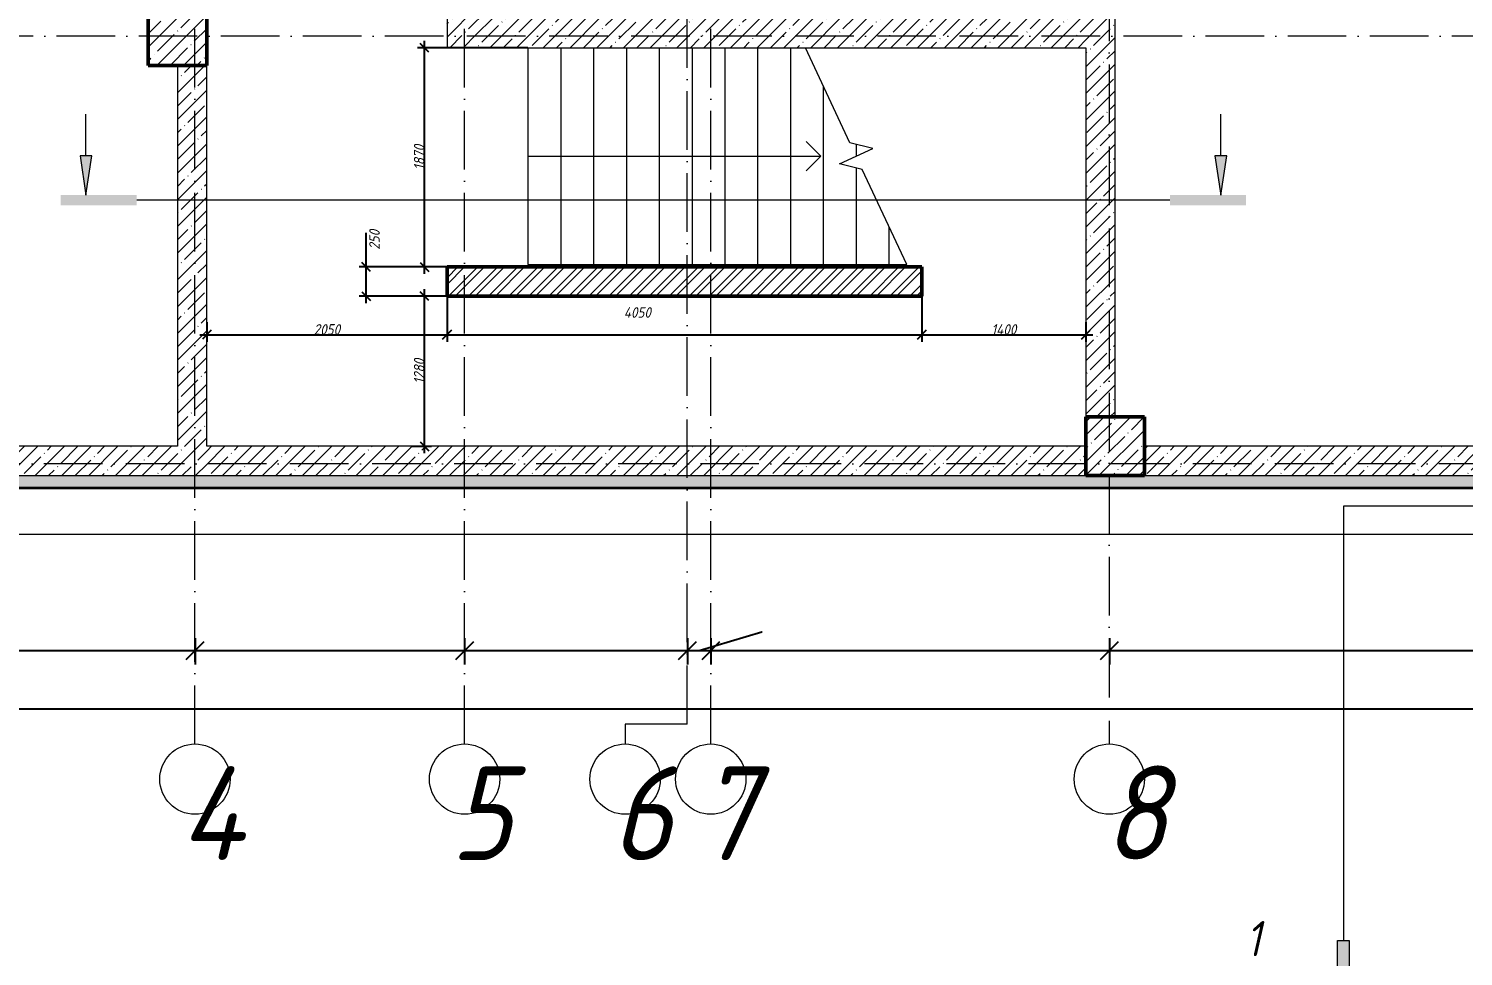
# Model space of a CAD drawing. Header units: millimetres. Extents: x -356862 to 418287, y 0 to 839748.
# Drawn here: x -346720 to -334482, y 510096 to 518010 of the extents above; entities that cross this region are included whole.
import ezdxf

# ---------------------------------------------------------------- set-up
doc = ezdxf.new("R2010")
doc.units = ezdxf.units.MM
doc.linetypes.add('50_200_ШТРИХ_1Т_ш5_п1_п1_', pattern=[700, 500, -100, 0, -100])
for name, color, linetype, lineweight in [('A-____-____-DIMS', 7, 'Continuous', 9), ('A-____-NOTE-TEXT', 7, 'Continuous', 9), ('A-____-NOTE-TEXT-1', 7, 'Continuous', 5), ('A-DETL-GENF-OTLN-2', 7, 'Continuous', 5), ('A-FLOR-____-OTLN', 7, 'Continuous', 9), ('A-WALL-____-MCUT', 7, 'Continuous', 13), ('A-WALL-____-MCUT-1', 7, 'Continuous', 9), ('A-WALL-____-MCUT-2', 7, 'Continuous', 50), ('A-WALL-____-MCUT-3', 7, 'Continuous', 9), ('A-WALL-____-PATT-1', 7, 'Continuous', 9), ('G-____-____-SYMB', 7, 'Continuous', 9), ('S-COLS-____-MCUT', 7, 'Continuous', 50), ('S-COLS-____-OTLN', 7, 'Continuous', 9), ('S-GRID-____-IDEN', 7, 'Continuous', 9), ('S-GRID-____-OTLN', 7, 'Continuous', 9), ('S-GRID-____-OTLN-1', 7, '50_200_ШТРИХ_1Т_ш5_п1_п1_', 9), ('S-STRS-____-MBND', 7, 'Continuous', 9), ('S-STRS-____-OTLN-1', 7, 'Continuous', 9)]:
    doc.layers.add(name, color=color, linetype=linetype, lineweight=lineweight)
for name, color, linetype, lineweight, true_color in [('A-DETL-GENF-OTLN-3', 9, 'Continuous', 9, 0x808080), ('A-WALL-____-PATT-2', 7, 'Continuous', 9, 0x787878), ('G-____-____-SYMB-1', 9, 'Continuous', 9, 0x808080)]:
    doc.layers.add(name, color=color, linetype=linetype, lineweight=lineweight, true_color=true_color)
doc.styles.add('ISOCPEUR_I', font='isocpeui.ttf', dxfattribs={"width": 0.9, "height": 2.5})
doc.styles.add('ISOCPEUR_I_4', font='isocpeui.ttf', dxfattribs={"width": 0.85, "height": 2})
doc.styles.add('ISOCPEUR_I_7', font='isocpeui.ttf', dxfattribs={"width": 0.9, "height": 90})
doc.dimstyles.new('ISO-1_8_0_9К_СРЕДНИЙ_Кладочные', dxfattribs={"dimscale": 304.8, "dimtxt": 89.638306, "dimasz": 0.246063, "dimexe": 0.19685, "dimexo": 0, "dimgap": 0, "dimtad": 1, "dimdec": 3, "dimrnd": 0.001, "dimdsep": 46, "dimtxsty": 'ISOCPEUR_I_7', "dimblk1": 'OBLIQUE', "dimblk2": 'OBLIQUE', "dimsah": 1, "dimcen": 0.09, "dimdle": 0.19685, "dimazin": 0, "dimtfac": 1, "dimtdec": 4, "dimtix": 1, "dimtmove": 2, "dimatfit": 3, "dimfxl": 1, "dimtvp": 1, "dimtolj": 1, "dimtzin": 0, "dimarcsym": 2})
doc.dimstyles.new('ISO-1_8_0_9К_СРЕДНИЙ_Кладочные_1', dxfattribs={"dimscale": 304.8, "dimtxt": 89.638306, "dimasz": 0.246063, "dimexe": 0.19685, "dimexo": 0, "dimgap": 0, "dimtad": 1, "dimdec": 3, "dimrnd": 0.001, "dimdsep": 46, "dimtxsty": 'ISOCPEUR_I_7', "dimblk1": 'OBLIQUE', "dimblk2": 'OBLIQUE', "dimsah": 1, "dimcen": 0.09, "dimdle": 0.19685, "dimazin": 0, "dimtfac": 1, "dimtdec": 4, "dimtix": 1, "dimtmove": 0, "dimatfit": 3, "dimfxl": 1, "dimtvp": 1, "dimtolj": 1, "dimtzin": 0, "dimarcsym": 2})
doc.dimstyles.new('ISO-1_8_0_9К_СРЕДНИЙ_Кладочные_2', dxfattribs={"dimscale": 304.8, "dimtxt": 89.638306, "dimasz": 0.246063, "dimexe": 0.19685, "dimexo": 0, "dimgap": 0, "dimtad": 1, "dimdec": 3, "dimrnd": 0.001, "dimdsep": 46, "dimtxsty": 'ISOCPEUR_I_7', "dimblk1": 'OBLIQUE', "dimblk2": 'OBLIQUE', "dimsah": 1, "dimcen": 0.09, "dimdle": 0.19685, "dimazin": 0, "dimtfac": 1, "dimtdec": 4, "dimtix": 1, "dimtmove": 1, "dimatfit": 3, "dimfxl": 1, "dimtvp": 1, "dimtolj": 1, "dimtzin": 0, "dimarcsym": 2})
doc.dimstyles.new('ISO-2_5_0_9К_БОЛЬШОЙ_ОСИ', dxfattribs={"dimscale": 304.8, "dimtxt": 248.995294, "dimasz": 0.492126, "dimexe": 0.393701, "dimexo": 0, "dimgap": 0, "dimtad": 1, "dimdec": 0, "dimzin": 0, "dimdsep": 46, "dimtxsty": 'ISOCPEUR_I', "dimblk1": 'OBLIQUE', "dimblk2": 'OBLIQUE', "dimsah": 1, "dimcen": 0.09, "dimdle": 0.393701, "dimazin": 0, "dimtfac": 1, "dimtdec": 4, "dimtix": 1, "dimtmove": 0, "dimatfit": 3, "dimfxl": 1, "dimtvp": 1, "dimtolj": 1, "dimtzin": 0, "dimarcsym": 2})
doc.dimstyles.new('ISO-2_5_0_9К_БОЛЬШОЙ_ОСИ_1', dxfattribs={"dimscale": 304.8, "dimtxt": 248.995294, "dimasz": 0.492126, "dimexe": 0.393701, "dimexo": 0, "dimgap": 0, "dimtad": 1, "dimdec": 0, "dimzin": 0, "dimdsep": 46, "dimtxsty": 'ISOCPEUR_I', "dimblk1": 'OBLIQUE', "dimblk2": 'OBLIQUE', "dimsah": 1, "dimcen": 0.09, "dimdle": 0.393701, "dimazin": 0, "dimtfac": 1, "dimtdec": 4, "dimtix": 1, "dimtmove": 1, "dimatfit": 3, "dimfxl": 1, "dimtvp": 1, "dimtolj": 1, "dimtzin": 0, "dimarcsym": 2})
pattern_1 = [(45, (-350751.34, 459015.94), (-114.04925, 114.04925), []), (45, (-350637.3, 459015.94), (-114.04925, 114.04925), [201.612, -40.322, 3.353, -36.97])]

# ---------------------------------------------------------------- blocks, each defined once
blk = doc.blocks.new('BSC_Колонна _Прямоугольная - 500х500-V51-АР1_Кладочный план подвала в осях 1-64_Ю-ЯЯ')
at = {"layer": 'S-COLS-____-OTLN'}
h = blk.add_hatch(dxfattribs=at)
h.set_pattern_fill('FP_64', color=256, style=0, pattern_type=2)
h.set_pattern_definition([(45, (-5300, -58931.04), (-114.04925, 114.04925), []), (45, (-5185.95, -58931.04), (-114.04925, 114.04925), [201.613, -40.323, 3.353, -36.97])])
h.paths.add_polyline_path([(-250, -250), (250, -250), (250, 250), (-250, 250)], flags=0)
at = {"layer": 'S-COLS-____-MCUT'}
for p, q in [((250, 250), (-250, 250)), ((-250, 250), (-250, -250)), ((250, -250), (250, 250)), ((-250, -250), (250, -250))]:
    blk.add_line(p, q, dxfattribs=at)
blk = doc.blocks.new('BSC_Колонна _Прямоугольная - 500х500-V52-АР1_Кладочный план подвала в осях 1-64_Ю-ЯЯ')
at = {"layer": 'S-COLS-____-OTLN'}
h = blk.add_hatch(dxfattribs=at)
h.set_pattern_fill('FP_65', color=256, style=0, pattern_type=2)
h.set_pattern_definition([(45, (-13300, -55431.04), (-114.04925, 114.04925), []), (45, (-13185.95, -55431.04), (-114.04925, 114.04925), [201.613, -40.323, 3.353, -36.97])])
h.paths.add_polyline_path([(-250, -250), (250, -250), (250, 250), (-250, 250)], flags=0)
at = {"layer": 'S-COLS-____-MCUT'}
for p, q in [((250, 250), (-250, 250)), ((-250, 250), (-250, -250)), ((250, -250), (250, 250)), ((-250, -250), (250, -250))]:
    blk.add_line(p, q, dxfattribs=at)
blk = doc.blocks.new('DET_L_Имитация разреза_ISO2-5 - Низ-28995171-АР1_Кладочный план подвала в осях 1-64_Ю-ЯЯ')
at = {"layer": 'A-DETL-GENF-OTLN-3'}
blk.add_line((143, 0), (8957, 0), dxfattribs=at)
blk = doc.blocks.new('Ось сетки - Круг_Ø6_00__ISO-2_5_0_9K_-25732049-АР1_Кладочный план подвала в осях 1-64_Ю-ЯЯ')
at = {"layer": 'S-GRID-____-IDEN'}
blk.add_circle((0, 0), 3, dxfattribs=at)
blk = doc.blocks.new('_Oblique')
at = {"color": 0, "linetype": 'ByBlock', "lineweight": -2}
blk.add_line((-0.5, -0.5), (0.5, 0.5), dxfattribs=at)
blk = doc.blocks.new('*D8437')
at = {"layer": 'A-____-____-DIMS', "color": 0, "lineweight": -2, "transparency": 16777216}
for p, q in [((-353101, 512810), (-353101, 512584)), ((-345301, 512810), (-345301, 512584)), ((-353221, 512704), (-345181, 512704))]:
    blk.add_line(p, q, dxfattribs=at)
at = {"layer": 'Defpoints', "color": 0, "transparency": 16777216}
for p in [(-353101, 512810), (-345301, 512810), (-345301, 512704)]:
    blk.add_point(p, dxfattribs=at)
at = {"layer": 'A-____-____-DIMS', "color": 0, "lineweight": -2, "transparency": 16777216, "xscale": 150, "yscale": 150, "zscale": 150, "rotation": 180}
blk.add_blockref('_Oblique', (-353101, 512704), dxfattribs=at)
at = {"layer": 'A-____-____-DIMS', "color": 0, "lineweight": -2, "transparency": 16777216, "xscale": 150, "yscale": 150, "zscale": 150}
blk.add_blockref('_Oblique', (-345301, 512704), dxfattribs=at)
at = {"layer": 'A-____-____-DIMS', "color": 0, "transparency": 16777216, "insert": (-349201, 512706), "char_height": 2.5, "width": 758.48, "attachment_point": 5, "style": 'ISOCPEUR_I'}
blk.add_mtext('\\A1;7800', dxfattribs=at)
blk = doc.blocks.new('*D8438')
at = {"layer": 'A-____-____-DIMS', "color": 0, "lineweight": -2, "transparency": 16777216}
for p, q in [((-345301, 512810), (-345301, 512584)), ((-343001, 512810), (-343001, 512584)), ((-345421, 512704), (-342881, 512704))]:
    blk.add_line(p, q, dxfattribs=at)
at = {"layer": 'Defpoints', "color": 0, "transparency": 16777216}
for p in [(-345301, 512810), (-343001, 512810), (-343001, 512704)]:
    blk.add_point(p, dxfattribs=at)
at = {"layer": 'A-____-____-DIMS', "color": 0, "lineweight": -2, "transparency": 16777216, "xscale": 150, "yscale": 150, "zscale": 150, "rotation": 180}
blk.add_blockref('_Oblique', (-345301, 512704), dxfattribs=at)
at = {"layer": 'A-____-____-DIMS', "color": 0, "lineweight": -2, "transparency": 16777216, "xscale": 150, "yscale": 150, "zscale": 150}
blk.add_blockref('_Oblique', (-343001, 512704), dxfattribs=at)
at = {"layer": 'A-____-____-DIMS', "color": 0, "transparency": 16777216, "insert": (-344151, 512706), "char_height": 2.5, "width": 758.48, "attachment_point": 5, "style": 'ISOCPEUR_I'}
blk.add_mtext('\\A1;2300', dxfattribs=at)
blk = doc.blocks.new('*D8439')
at = {"layer": 'A-____-____-DIMS', "color": 0, "lineweight": -2, "transparency": 16777216}
for p, q in [((-343001, 512810), (-343001, 512584)), ((-341101, 512810), (-341101, 512584)), ((-343121, 512704), (-340981, 512704))]:
    blk.add_line(p, q, dxfattribs=at)
at = {"layer": 'Defpoints', "color": 0, "transparency": 16777216}
for p in [(-343001, 512810), (-341101, 512810), (-341101, 512704)]:
    blk.add_point(p, dxfattribs=at)
at = {"layer": 'A-____-____-DIMS', "color": 0, "lineweight": -2, "transparency": 16777216, "xscale": 150, "yscale": 150, "zscale": 150, "rotation": 180}
blk.add_blockref('_Oblique', (-343001, 512704), dxfattribs=at)
at = {"layer": 'A-____-____-DIMS', "color": 0, "lineweight": -2, "transparency": 16777216, "xscale": 150, "yscale": 150, "zscale": 150}
blk.add_blockref('_Oblique', (-341101, 512704), dxfattribs=at)
at = {"layer": 'A-____-____-DIMS', "color": 0, "transparency": 16777216, "insert": (-342051, 512706), "char_height": 2.5, "width": 701.02, "attachment_point": 5, "style": 'ISOCPEUR_I'}
blk.add_mtext('\\A1;1900', dxfattribs=at)
blk = doc.blocks.new('*D8440')
at = {"layer": 'A-____-____-DIMS', "color": 0, "lineweight": -2, "transparency": 16777216}
for p, q in [((-341101, 512810), (-341101, 512584)), ((-341001, 512704), (-340467, 512864)), ((-340901, 512810), (-340901, 512584)), ((-340467, 512864), (-340462, 512864)), ((-341221, 512704), (-340781, 512704))]:
    blk.add_line(p, q, dxfattribs=at)
at = {"layer": 'Defpoints', "color": 0, "transparency": 16777216}
for p in [(-341101, 512810), (-340901, 512810), (-340901, 512704)]:
    blk.add_point(p, dxfattribs=at)
at = {"layer": 'A-____-____-DIMS', "color": 0, "lineweight": -2, "transparency": 16777216, "xscale": 150, "yscale": 150, "zscale": 150, "rotation": 180}
blk.add_blockref('_Oblique', (-341101, 512704), dxfattribs=at)
at = {"layer": 'A-____-____-DIMS', "color": 0, "lineweight": -2, "transparency": 16777216, "xscale": 150, "yscale": 150, "zscale": 150}
blk.add_blockref('_Oblique', (-340901, 512704), dxfattribs=at)
at = {"layer": 'A-____-____-DIMS', "color": 0, "transparency": 16777216, "insert": (-340467, 512868), "char_height": 2.5, "width": 568.86, "attachment_point": 1, "line_spacing_factor": 1.149209, "style": 'ISOCPEUR_I'}
blk.add_mtext('\\A1;200', dxfattribs=at)
blk = doc.blocks.new('*D8441')
at = {"layer": 'A-____-____-DIMS', "color": 0, "lineweight": -2, "transparency": 16777216}
for p, q in [((-340901, 512810), (-340901, 512584)), ((-337501, 512810), (-337501, 512584)), ((-341021, 512704), (-337381, 512704))]:
    blk.add_line(p, q, dxfattribs=at)
at = {"layer": 'Defpoints', "color": 0, "transparency": 16777216}
for p in [(-340901, 512810), (-337501, 512810), (-337501, 512704)]:
    blk.add_point(p, dxfattribs=at)
at = {"layer": 'A-____-____-DIMS', "color": 0, "lineweight": -2, "transparency": 16777216, "xscale": 150, "yscale": 150, "zscale": 150, "rotation": 180}
blk.add_blockref('_Oblique', (-340901, 512704), dxfattribs=at)
at = {"layer": 'A-____-____-DIMS', "color": 0, "lineweight": -2, "transparency": 16777216, "xscale": 150, "yscale": 150, "zscale": 150}
blk.add_blockref('_Oblique', (-337501, 512704), dxfattribs=at)
at = {"layer": 'A-____-____-DIMS', "color": 0, "transparency": 16777216, "insert": (-339201, 512706), "char_height": 2.5, "width": 781.46, "attachment_point": 5, "style": 'ISOCPEUR_I'}
blk.add_mtext('\\A1;3400', dxfattribs=at)
blk = doc.blocks.new('*D8442')
at = {"layer": 'A-____-____-DIMS', "color": 0, "lineweight": -2, "transparency": 16777216}
for p, q in [((-337501, 512810), (-337501, 512584)), ((-332801, 512810), (-332801, 512584)), ((-337621, 512704), (-332681, 512704))]:
    blk.add_line(p, q, dxfattribs=at)
at = {"layer": 'Defpoints', "color": 0, "transparency": 16777216}
for p in [(-337501, 512810), (-332801, 512810), (-332801, 512704)]:
    blk.add_point(p, dxfattribs=at)
at = {"layer": 'A-____-____-DIMS', "color": 0, "lineweight": -2, "transparency": 16777216, "xscale": 150, "yscale": 150, "zscale": 150, "rotation": 180}
blk.add_blockref('_Oblique', (-337501, 512704), dxfattribs=at)
at = {"layer": 'A-____-____-DIMS', "color": 0, "lineweight": -2, "transparency": 16777216, "xscale": 150, "yscale": 150, "zscale": 150}
blk.add_blockref('_Oblique', (-332801, 512704), dxfattribs=at)
at = {"layer": 'A-____-____-DIMS', "color": 0, "transparency": 16777216, "insert": (-335151, 512706), "char_height": 2.5, "width": 781.46, "attachment_point": 5, "style": 'ISOCPEUR_I'}
blk.add_mtext('\\A1;4700', dxfattribs=at)
blk = doc.blocks.new('*D8385')
at = {"layer": 'A-____-____-DIMS', "color": 0, "lineweight": -2, "transparency": 16777216}
for p, q in [((-353101, 512314), (-353101, 512088)), ((-279701, 512314), (-279701, 512088)), ((-353221, 512208), (-279581, 512208))]:
    blk.add_line(p, q, dxfattribs=at)
at = {"layer": 'Defpoints', "color": 0, "transparency": 16777216}
for p in [(-353101, 512314), (-279701, 512314), (-279701, 512208)]:
    blk.add_point(p, dxfattribs=at)
at = {"layer": 'A-____-____-DIMS', "color": 0, "lineweight": -2, "transparency": 16777216, "xscale": 150, "yscale": 150, "zscale": 150, "rotation": 180}
blk.add_blockref('_Oblique', (-353101, 512208), dxfattribs=at)
at = {"layer": 'A-____-____-DIMS', "color": 0, "lineweight": -2, "transparency": 16777216, "xscale": 150, "yscale": 150, "zscale": 150}
blk.add_blockref('_Oblique', (-279701, 512208), dxfattribs=at)
at = {"layer": 'A-____-____-DIMS', "color": 0, "transparency": 16777216, "insert": (-316401, 512209), "char_height": 2.5, "width": 971.08, "attachment_point": 5, "style": 'ISOCPEUR_I'}
blk.add_mtext('\\A1;73400', dxfattribs=at)
blk = doc.blocks.new('Разрез - Концевая часть разреза-18266132-АР1_Кладочный план подвала в осях 1-64_Ю-ЯЯ')
at = {"layer": 'G-____-____-SYMB'}
for points in [[(0, 0.5), (0, -0.5), (-9, -0.5), (-9, 0.5)], [(-6.29, -5.5), (-7.61, -5.5), (-6.95, -0.5)]]:
    blk.add_hatch(color=256, dxfattribs=at).paths.add_polyline_path(points, flags=0)
for p, q in [((0, 0.5), (-9, 0.5)), ((-9, 0.5), (-9, -0.5)), ((0, -0.5), (0, 0.5)), ((-9, -0.5), (0, -0.5)), ((-6.95, -0.5), (-7.61, -5.5)), ((-6.95, -0.5), (-6.95, -10.5)), ((-6.29, -5.5), (-6.95, -0.5)), ((-7.61, -5.5), (-6.29, -5.5))]:
    blk.add_line(p, q, dxfattribs=at)
blk = doc.blocks.new('*D8288')
at = {"layer": 'A-____-____-DIMS', "color": 0, "lineweight": -2, "transparency": 16777216}
for p, q in [((-343151, 515727), (-343151, 515339)), ((-345201, 515505), (-345201, 515339)), ((-345261, 515399), (-343091, 515399))]:
    blk.add_line(p, q, dxfattribs=at)
at = {"layer": 'Defpoints', "color": 0, "transparency": 16777216}
for p in [(-343151, 515727), (-345201, 515505), (-343151, 515399)]:
    blk.add_point(p, dxfattribs=at)
at = {"layer": 'A-____-____-DIMS', "color": 0, "lineweight": -2, "transparency": 16777216, "xscale": 75, "yscale": 75, "zscale": 75, "rotation": 180}
blk.add_blockref('_Oblique', (-345201, 515399), dxfattribs=at)
at = {"layer": 'A-____-____-DIMS', "color": 0, "lineweight": -2, "transparency": 16777216, "xscale": 75, "yscale": 75, "zscale": 75}
blk.add_blockref('_Oblique', (-343151, 515399), dxfattribs=at)
at = {"layer": 'A-____-____-DIMS', "color": 0, "transparency": 16777216, "insert": (-344176, 515444), "char_height": 90, "width": 546.1, "attachment_point": 5, "style": 'ISOCPEUR_I_7'}
blk.add_mtext('\\A1;2050', dxfattribs=at)
blk = doc.blocks.new('*D8289')
at = {"layer": 'A-____-____-DIMS', "color": 0, "lineweight": -2, "transparency": 16777216}
for p, q in [((-343151, 515727), (-343151, 515339)), ((-339101, 515727), (-339101, 515339)), ((-343211, 515399), (-339041, 515399))]:
    blk.add_line(p, q, dxfattribs=at)
at = {"layer": 'Defpoints', "color": 0, "transparency": 16777216}
for p in [(-343151, 515727), (-339101, 515727), (-339101, 515399)]:
    blk.add_point(p, dxfattribs=at)
at = {"layer": 'A-____-____-DIMS', "color": 0, "lineweight": -2, "transparency": 16777216, "xscale": 75, "yscale": 75, "zscale": 75, "rotation": 180}
blk.add_blockref('_Oblique', (-343151, 515399), dxfattribs=at)
at = {"layer": 'A-____-____-DIMS', "color": 0, "lineweight": -2, "transparency": 16777216, "xscale": 75, "yscale": 75, "zscale": 75}
blk.add_blockref('_Oblique', (-339101, 515399), dxfattribs=at)
at = {"layer": 'A-____-____-DIMS', "color": 0, "transparency": 16777216, "insert": (-341643, 515634), "char_height": 90, "width": 562.65, "attachment_point": 1, "line_spacing_factor": 1.149209, "style": 'ISOCPEUR_I_7'}
blk.add_mtext('\\A1;4050', dxfattribs=at)
blk = doc.blocks.new('*D8290')
at = {"layer": 'A-____-____-DIMS', "color": 0, "lineweight": -2, "transparency": 16777216}
for p, q in [((-339101, 515727), (-339101, 515339)), ((-337701, 515505), (-337701, 515339)), ((-339161, 515399), (-337641, 515399))]:
    blk.add_line(p, q, dxfattribs=at)
at = {"layer": 'Defpoints', "color": 0, "transparency": 16777216}
for p in [(-339101, 515727), (-337701, 515505), (-337701, 515399)]:
    blk.add_point(p, dxfattribs=at)
at = {"layer": 'A-____-____-DIMS', "color": 0, "lineweight": -2, "transparency": 16777216, "xscale": 75, "yscale": 75, "zscale": 75, "rotation": 180}
blk.add_blockref('_Oblique', (-339101, 515399), dxfattribs=at)
at = {"layer": 'A-____-____-DIMS', "color": 0, "lineweight": -2, "transparency": 16777216, "xscale": 75, "yscale": 75, "zscale": 75}
blk.add_blockref('_Oblique', (-337701, 515399), dxfattribs=at)
at = {"layer": 'A-____-____-DIMS', "color": 0, "transparency": 16777216, "insert": (-338401, 515444), "char_height": 90, "width": 521.28, "attachment_point": 5, "style": 'ISOCPEUR_I_7'}
blk.add_mtext('\\A1;1400', dxfattribs=at)
blk = doc.blocks.new('*D8291')
at = {"layer": 'A-____-____-DIMS', "color": 0, "lineweight": -2, "transparency": 16777216}
for p, q in [((-343151, 515727), (-343404, 515727)), ((-343344, 514387), (-343344, 515787)), ((-343450, 514447), (-343284, 514447))]:
    blk.add_line(p, q, dxfattribs=at)
at = {"layer": 'Defpoints', "color": 0, "transparency": 16777216}
for p in [(-343344, 515727), (-343151, 515727), (-343450, 514447)]:
    blk.add_point(p, dxfattribs=at)
at = {"layer": 'A-____-____-DIMS', "color": 0, "lineweight": -2, "transparency": 16777216, "xscale": 75, "yscale": 75, "zscale": 75}
for p, rotation in [((-343344, 515727), 90), ((-343344, 514447), 270)]:
    blk.add_blockref('_Oblique', p, dxfattribs=dict(at, rotation=rotation))
at = {"layer": 'A-____-____-DIMS', "color": 0, "transparency": 16777216, "insert": (-343389, 515087), "char_height": 90, "width": 504.73, "attachment_point": 5, "rotation": 90, "style": 'ISOCPEUR_I_7'}
blk.add_mtext('\\A1;1280', dxfattribs=at)
blk = doc.blocks.new('*D8292')
at = {"layer": 'A-____-____-DIMS', "color": 0, "lineweight": -2, "transparency": 16777216}
for p, q in [((-343841, 515977), (-343841, 516269)), ((-343151, 515977), (-343901, 515977)), ((-343841, 515667), (-343841, 515977)), ((-343151, 515727), (-343901, 515727))]:
    blk.add_line(p, q, dxfattribs=at)
at = {"layer": 'Defpoints', "color": 0, "transparency": 16777216}
for p in [(-343841, 515977), (-343151, 515977), (-343151, 515727)]:
    blk.add_point(p, dxfattribs=at)
at = {"layer": 'A-____-____-DIMS', "color": 0, "lineweight": -2, "transparency": 16777216, "xscale": 75, "yscale": 75, "zscale": 75}
for p, rotation in [((-343841, 515977), 90), ((-343841, 515727), 270)]:
    blk.add_blockref('_Oblique', p, dxfattribs=dict(at, rotation=rotation))
at = {"layer": 'A-____-____-DIMS', "color": 0, "transparency": 16777216, "insert": (-343815, 516124), "char_height": 90, "width": 409.58, "attachment_point": 1, "rotation": 90, "line_spacing_factor": 1.149209, "style": 'ISOCPEUR_I_7'}
blk.add_mtext('\\A1;250', dxfattribs=at)
blk = doc.blocks.new('*D8293')
at = {"layer": 'A-____-____-DIMS', "color": 0, "lineweight": -2, "transparency": 16777216}
for p, q in [((-342461, 517847), (-343404, 517847)), ((-343344, 515917), (-343344, 517907)), ((-343151, 515977), (-343404, 515977))]:
    blk.add_line(p, q, dxfattribs=at)
at = {"layer": 'Defpoints', "color": 0, "transparency": 16777216}
for p in [(-343344, 517847), (-342461, 517847), (-343151, 515977)]:
    blk.add_point(p, dxfattribs=at)
at = {"layer": 'A-____-____-DIMS', "color": 0, "lineweight": -2, "transparency": 16777216, "xscale": 75, "yscale": 75, "zscale": 75}
for p, rotation in [((-343344, 517847), 90), ((-343344, 515977), 270)]:
    blk.add_blockref('_Oblique', p, dxfattribs=dict(at, rotation=rotation))
at = {"layer": 'A-____-____-DIMS', "color": 0, "transparency": 16777216, "insert": (-343389, 516912), "char_height": 90, "width": 504.73, "attachment_point": 5, "rotation": 90, "style": 'ISOCPEUR_I_7'}
blk.add_mtext('\\A1;1870', dxfattribs=at)

msp = doc.modelspace()

# ---------------------------------------------------------------- hatches: boundary and pattern name
at = {"layer": 'A-____-NOTE-TEXT-1'}
for points in [[(-346232.1602, 516590.3512), (-346182.1602, 516923.9927), (-346282.1602, 516923.9927)], [(-336550.0437, 516590.3512), (-336500.0437, 516923.9927), (-336600.0437, 516923.9927)], [(-346282.1602, 516503.6147), (-345798.0083, 516503.6147), (-345798.0083, 516590.3512), (-346448.0083, 516590.3512), (-346448.0083, 516503.6147)], [(-336625.6954, 516503.6147), (-336334.1956, 516503.6147), (-336334.1956, 516590.3512), (-336984.1956, 516590.3512), (-336984.1956, 516503.6147)]]:
    msp.add_hatch(color=256, dxfattribs=at).paths.add_polyline_path(points, flags=0)
at = {"layer": 'A-WALL-____-PATT-1'}
h = msp.add_hatch(dxfattribs=at)
h.set_pattern_fill('FP_1', color=256, style=0, pattern_type=2)
h.set_pattern_definition(pattern_1)
h.paths.add_polyline_path([(-343151.3432, 517846.983), (-342901.3432, 517846.983), (-342901.3432, 522196.983), (-343151.3432, 522196.983), (-343151.3432, 519469.1464)], flags=0)
h = msp.add_hatch(dxfattribs=at)
h.set_pattern_fill('FP_1', color=256, style=0, pattern_type=2)
h.set_pattern_definition(pattern_1)
h.paths.add_polyline_path([(-337451.3432, 514696.983), (-337451.3432, 522196.983), (-337701.3432, 522196.983), (-337701.3432, 514696.983)], flags=0)
h = msp.add_hatch(dxfattribs=at)
h.set_pattern_fill('FP_1', color=256, style=0, pattern_type=2)
h.set_pattern_definition(pattern_1)
h.paths.add_polyline_path([(-337701.3432, 517846.983), (-337701.3432, 518096.983), (-342901.3432, 518096.983), (-342901.3432, 517846.983), (-340160.6291, 517846.983)], flags=0)
h = msp.add_hatch(dxfattribs=at)
h.set_pattern_fill('FP_1', color=256, style=0, pattern_type=2)
h.set_pattern_definition(pattern_1)
h.paths.add_polyline_path([(-345201.3432, 514196.983), (-345201.3432, 517696.983), (-345451.3432, 517696.983), (-345451.3432, 514196.983)], flags=0)
h = msp.add_hatch(dxfattribs=at)
h.set_pattern_fill('FP_1', color=256, style=0, pattern_type=2)
h.set_pattern_definition(pattern_1)
h.paths.add_polyline_path([(-345451.3432, 514196.983), (-345451.3432, 514446.983), (-352701.3432, 514446.983), (-352701.3432, 514196.983), (-350765.4301, 514196.983)], flags=0)
h = msp.add_hatch(dxfattribs=at)
h.set_pattern_fill('FP_1', color=256, style=0, pattern_type=2)
h.set_pattern_definition(pattern_1)
h.paths.add_polyline_path([(-337701.3432, 514196.983), (-337701.3432, 514446.983), (-345201.3432, 514446.983), (-345201.3432, 514196.983), (-340160.6291, 514196.983)], flags=0)
h = msp.add_hatch(dxfattribs=at)
h.set_pattern_fill('FP_1', color=256, style=0, pattern_type=2)
h.set_pattern_definition(pattern_1)
h.paths.add_polyline_path([(-333051.3432, 514196.983), (-333051.3432, 514446.983), (-337201.3432, 514446.983), (-337201.3432, 514196.983), (-336625.6954, 514196.983)], flags=0)
h = msp.add_hatch(dxfattribs=at)
h.set_pattern_fill('FP_54', color=256, style=0, pattern_type=2)
h.set_pattern_definition([(0, (-350751.34, 459015.94), (120.967, 69.841), [80.645, -161.29]), (120, (-350751.34, 459015.94), (-120.96808, 69.84086), [80.645, -161.29]), (60, (-350751.34, 459015.94), (-8e-05, 139.68186), [0, -161.29, 80.645, 0])])
h.paths.add_polyline_path([(-287671.3432, 514094.983), (-287671.3432, 514194.983), (-353203.3432, 514194.983), (-353203.3432, 514094.983), (-301276.3584, 514094.983)], flags=0)
at = {"layer": 'A-WALL-____-PATT-2'}
h = msp.add_hatch(dxfattribs=at)
h.set_pattern_fill('FP_53', color=256, style=0, pattern_type=2)
h.set_pattern_definition([(45, (-350751.34, 459015.94), (-85.53659, 85.53659), []), (45, (-350694.32, 459015.94), (-85.53659, 85.53659), [])])
h.paths.add_polyline_path([(-343151.3432, 515726.983), (-339101.3432, 515726.983), (-339101.3432, 515976.983), (-343151.3432, 515976.983)], flags=0)

# ---------------------------------------------------------------- linework, layer by layer
at = {"layer": 'A-____-NOTE-TEXT'}
for p, q in [((-346232.1602, 516923.9927), (-346232.1602, 517280.2427)), ((-336550.0437, 516923.9927), (-336550.0437, 517280.2427)), ((-346182.1602, 516923.9927), (-346282.1602, 516923.9927)), ((-346282.1602, 516923.9927), (-346232.1602, 516590.3512)), ((-346232.1602, 516590.3512), (-346182.1602, 516923.9927)), ((-336600.0437, 516923.9927), (-336550.0437, 516590.3512)), ((-336500.0437, 516923.9927), (-336600.0437, 516923.9927)), ((-336550.0437, 516590.3512), (-336500.0437, 516923.9927))]:
    msp.add_line(p, q, dxfattribs=at)
at = {"layer": 'A-FLOR-____-OTLN'}
msp.add_line((-353701.3432, 513696.983), (-305551.3432, 513696.983), dxfattribs=at)
at = {"layer": 'A-WALL-____-MCUT'}
for p, q in [((-353311.3432, 514086.983), (-276361.3432, 514086.983)), ((-276353.3432, 514094.983), (-353303.3432, 514094.983))]:
    msp.add_line(p, q, dxfattribs=at)
at = {"layer": 'A-WALL-____-MCUT-1'}
for p, q in [((-337451.3432, 514696.983), (-337451.3432, 522196.983)), ((-343151.3432, 520796.983), (-343151.3432, 517846.983)), ((-343151.3432, 517846.983), (-342901.3432, 517846.983)), ((-342901.3432, 517846.983), (-337701.3432, 517846.983)), ((-337701.3432, 517846.983), (-337701.3432, 514696.983)), ((-345451.3432, 517696.983), (-345451.3432, 514446.983)), ((-345201.3432, 514446.983), (-345201.3432, 517696.983)), ((-345451.3432, 514446.983), (-352701.3432, 514446.983)), ((-337701.3432, 514446.983), (-345201.3432, 514446.983)), ((-333051.3432, 514446.983), (-337201.3432, 514446.983)), ((-352701.3432, 514196.983), (-337701.3432, 514196.983)), ((-337201.3432, 514196.983), (-333051.3432, 514196.983))]:
    msp.add_line(p, q, dxfattribs=at)
at = {"layer": 'A-WALL-____-MCUT-2'}
for p, q in [((-339101.3432, 515976.983), (-343151.3432, 515976.983)), ((-343151.3432, 515976.983), (-343151.3432, 515726.983)), ((-339101.3432, 515726.983), (-339101.3432, 515976.983)), ((-343151.3432, 515726.983), (-339101.3432, 515726.983))]:
    msp.add_line(p, q, dxfattribs=at)
at = {"layer": 'A-WALL-____-MCUT-3'}
msp.add_line((-276251.3432, 514194.983), (-353203.3432, 514194.983), dxfattribs=at)
at = {"layer": 'G-____-____-SYMB-1'}
for p, q in [((-335505.0722, 513937.4663), (-335505.0722, 510229.8397)), ((-328241.3432, 513937.4663), (-335505.0722, 513937.4663))]:
    msp.add_line(p, q, dxfattribs=at)
at = {"layer": 'S-GRID-____-OTLN'}
for p, q in [((-341632.1567, 512076.4858), (-341632.1567, 511907.5288)), ((-341101.3432, 512076.4858), (-341632.1567, 512076.4858))]:
    msp.add_line(p, q, dxfattribs=at)
at = {"layer": 'S-GRID-____-OTLN-1'}
for p, q in [((-345301.3432, 511907.5288), (-345301.3432, 549908.7924)), ((-343001.3432, 511907.5288), (-343001.3432, 549908.7924)), ((-341101.3432, 512076.4858), (-341101.3432, 549908.7924)), ((-337501.3432, 549908.7924), (-337501.3432, 511907.5288)), ((-340901.3432, 511907.5288), (-340901.3432, 549683.8184)), ((-275271.3028, 517946.983), (-355420.1134, 517946.983)), ((-246676.9366, 514296.983), (-355420.1134, 514296.983))]:
    msp.add_line(p, q, dxfattribs=at)
at = {"layer": 'S-STRS-____-MBND'}
for p, q in [((-339714.1705, 517035.2714), (-340092.6778, 517846.983)), ((-339802.9538, 516855.9489), (-339519.7326, 516988.0171)), ((-339519.7326, 516988.0171), (-339714.1705, 517035.2714)), ((-339608.516, 516808.6945), (-339802.9538, 516855.9489)), ((-339230.0087, 515996.983), (-339608.516, 516808.6945))]:
    msp.add_line(p, q, dxfattribs=at)
at = {"layer": 'S-STRS-____-OTLN-1'}
for p, q in [((-342461.3432, 517846.983), (-342461.3432, 515996.983)), ((-342461.3432, 517846.983), (-342461.3432, 515996.983)), ((-342181.3432, 517846.983), (-342181.3432, 515996.983)), ((-342181.3432, 517846.983), (-342181.3432, 515996.983)), ((-341901.3432, 517846.983), (-341901.3432, 515996.983)), ((-341901.3432, 517846.983), (-341901.3432, 515996.983)), ((-341621.3432, 517846.983), (-341621.3432, 515996.983)), ((-341621.3432, 517846.983), (-341621.3432, 515996.983)), ((-341341.3432, 517846.983), (-341341.3432, 515996.983)), ((-341341.3432, 517846.983), (-341341.3432, 515996.983)), ((-341061.3432, 517846.983), (-341061.3432, 515996.983)), ((-341061.3432, 517846.983), (-341061.3432, 515996.983)), ((-340781.3432, 517846.983), (-340781.3432, 515996.983)), ((-340781.3432, 517846.983), (-340781.3432, 515996.983)), ((-340501.3432, 517846.983), (-340501.3432, 515996.983)), ((-340501.3432, 517846.983), (-340501.3432, 515996.983)), ((-340221.3432, 517846.983), (-340221.3432, 515996.983)), ((-340221.3432, 517846.983), (-340221.3432, 515996.983)), ((-339941.3432, 517522.4449), (-339941.3432, 515996.983)), ((-339941.3432, 517522.4449), (-339941.3432, 515996.983)), ((-339961.3432, 516921.983), (-340086.3432, 517046.983)), ((-339661.3432, 517022.4328), (-339661.3432, 516921.983)), ((-339661.3432, 517022.4328), (-339661.3432, 516921.983)), ((-342461.3432, 516921.983), (-342181.3432, 516921.983)), ((-342181.3432, 516921.983), (-341901.3432, 516921.983)), ((-341901.3432, 516921.983), (-341621.3432, 516921.983)), ((-341621.3432, 516921.983), (-341341.3432, 516921.983)), ((-341341.3432, 516921.983), (-341061.3432, 516921.983)), ((-341061.3432, 516921.983), (-340781.3432, 516921.983)), ((-340781.3432, 516921.983), (-340501.3432, 516921.983)), ((-340501.3432, 516921.983), (-340221.3432, 516921.983)), ((-340221.3432, 516921.983), (-339961.3432, 516921.983)), ((-339961.3432, 516921.983), (-340086.3432, 516796.983)), ((-339661.3432, 516821.5331), (-339661.3432, 515996.983)), ((-339661.3432, 516821.5331), (-339661.3432, 515996.983)), ((-339381.3432, 516321.521), (-339381.3432, 515996.983)), ((-339381.3432, 516321.521), (-339381.3432, 515996.983)), ((-342461.3432, 515996.983), (-342181.3432, 515996.983)), ((-342181.3432, 515996.983), (-341901.3432, 515996.983)), ((-341901.3432, 515996.983), (-341621.3432, 515996.983)), ((-341621.3432, 515996.983), (-341341.3432, 515996.983)), ((-341341.3432, 515996.983), (-341061.3432, 515996.983)), ((-341061.3432, 515996.983), (-340781.3432, 515996.983)), ((-340781.3432, 515996.983), (-340501.3432, 515996.983)), ((-340501.3432, 515996.983), (-340221.3432, 515996.983)), ((-340221.3432, 515996.983), (-339941.3432, 515996.983)), ((-339941.3432, 515996.983), (-339661.3432, 515996.983)), ((-339661.3432, 515996.983), (-339381.3432, 515996.983)), ((-339381.3432, 515996.983), (-339230.0087, 515996.983))]:
    msp.add_line(p, q, dxfattribs=at)

# ---------------------------------------------------------------- block references
at = {"layer": 'A-DETL-GENF-OTLN-2', "rotation": 180}
msp.add_blockref('DET_L_Имитация разреза_ISO2-5 - Низ-28995171-АР1_Кладочный план подвала в осях 1-64_Ю-ЯЯ', (-336841.102, 516546.983), dxfattribs=at)
at = {"layer": 'G-____-____-SYMB', "extrusion": (0, 0, -1), "xscale": 99.99999999999993, "yscale": 99.99999999999993, "zscale": 99.99999999999993, "rotation": 90.00000000000053}
msp.add_blockref('Разрез - Концевая часть разреза-18266132-АР1_Кладочный план подвала в осях 1-64_Ю-ЯЯ', (335505.0722, 510229.8397), dxfattribs=at)
at = {"layer": 'S-COLS-____-OTLN'}
for name, p in [('BSC_Колонна _Прямоугольная - 500х500-V51-АР1_Кладочный план подвала в осях 1-64_Ю-ЯЯ', (-345451.3432, 517946.983)), ('BSC_Колонна _Прямоугольная - 500х500-V52-АР1_Кладочный план подвала в осях 1-64_Ю-ЯЯ', (-337451.3432, 514446.983))]:
    msp.add_blockref(name, p, dxfattribs=at)
at = {"layer": 'S-GRID-____-IDEN', "xscale": 99.99999999999993, "yscale": 99.99999999999993, "zscale": 99.99999999999993}
for p in [(-345301.3432, 511607.5288), (-343001.3432, 511607.5288), (-341632.1567, 511607.5288), (-340901.3432, 511607.5288)]:
    msp.add_blockref('Ось сетки - Круг_Ø6_00__ISO-2_5_0_9K_-25732049-АР1_Кладочный план подвала в осях 1-64_Ю-ЯЯ', p, dxfattribs=at)
at = {"layer": 'S-GRID-____-IDEN', "xscale": 99.99999999999993, "yscale": 99.99999999999993, "zscale": 99.99999999999993, "rotation": 180}
msp.add_blockref('Ось сетки - Круг_Ø6_00__ISO-2_5_0_9K_-25732049-АР1_Кладочный план подвала в осях 1-64_Ю-ЯЯ', (-337501.3432, 511607.5288), dxfattribs=at)

# ---------------------------------------------------------------- texts
at = {"layer": 'G-____-____-SYMB', "insert": (-336336.2015, 510397.3624), "char_height": 300, "width": 184.388125, "attachment_point": 1, "style": 'ISOCPEUR_I_4'}
msp.add_mtext('\\fISOCPEUR|b0|i1|c204|p34|;1', dxfattribs=at)
at = {"layer": 'S-GRID-____-IDEN', "char_height": 800, "attachment_point": 1, "style": 'ISOCPEUR_I'}
for s, insert, width in [('\\fISOCPEUR|b0|i1|c204|p34|;\\W.9;4', (-345432.0216, 511716.3034), 223.670812), ('\\fISOCPEUR|b0|i1|c204|p34|;\\W.9;5', (-343123.0216, 511716.3034), 202.02525), ('\\fISOCPEUR|b0|i1|c204|p34|;\\W.9;6', (-341753.835, 511716.3034), 202.02525), ('\\fISOCPEUR|b0|i1|c204|p34|;\\W.9;7', (-341023.0216, 511716.3034), 202.02525), ('\\fISOCPEUR|b0|i1|c204|p34|;\\W.9;8', (-337552.4649, 511721.4625), 202.02525)]:
    msp.add_mtext(s, dxfattribs=dict(at, insert=insert, width=width))

# ---------------------------------------------------------------- dimensions: what is measured, and where the dimension line sits
at = {"layer": 'A-____-____-DIMS'}
for base, p1, p2, override, picture, middle in [((-343343.6772, 517846.983), (-343151.3432, 515976.983), (-342461.3432, 517846.983), {"dimtxt": 400, "dimpost": '<>', "dimfxl": 1993.238571}, '*D8293', (-343389.2568, 516911.983)), ((-343343.6772, 515726.983), (-343449.7432, 514446.983), (-343151.3432, 515726.983), {"dimtxt": 400, "dimpost": '<>', "dimfxl": 1314.322093}, '*D8291', (-343388.6772, 515086.983))]:
    dim = msp.add_linear_dim(base=base, p1=p1, p2=p2, angle=90, dimstyle='ISO-1_8_0_9К_СРЕДНИЙ_Кладочные', override=override, dxfattribs=at)
    dim.commit()
    dim.dimension.update_dxf_attribs({"geometry": picture, "text_midpoint": middle})
dim = msp.add_linear_dim(base=(-343841.2754, 515976.983), p1=(-343151.3432, 515726.983), p2=(-343151.3432, 515976.983), angle=90, dimstyle='ISO-1_8_0_9К_СРЕДНИЙ_Кладочные_1', override={"dimtxt": 400, "dimpost": '<>', "dimfxl": 250}, dxfattribs=at)
dim.commit()
dim.dimension.update_dxf_attribs({"geometry": '*D8292', "text_midpoint": (-343755.2436, 516269.0767), "dimtype": 160, "text_rotation": 90})
for base, p1, p2, dimstyle, override, picture, middle in [((-343151.3432, 515398.7632), (-345201.3432, 515504.8292), (-343151.3432, 515726.983), 'ISO-1_8_0_9К_СРЕДНИЙ_Кладочные', {"dimtxt": 400, "dimpost": '<>', "dimfxl": 2062.00201}, '*D8288', (-344176.3432, 515443.7632)), ((-337701.3432, 515398.7632), (-339101.3432, 515726.983), (-337701.3432, 515504.8292), 'ISO-1_8_0_9К_СРЕДНИЙ_Кладочные', {"dimtxt": 400, "dimpost": '<>', "dimfxl": 1417.516239}, '*D8290', (-338401.3432, 515443.7632)), ((-345301.3432, 512704.4081), (-353101.3432, 512810.4741), (-345301.3432, 512810.4741), 'ISO-2_5_0_9К_БОЛЬШОЙ_ОСИ', {"dimtxt": 400, "dimpost": '<>', "dimfxl": 7800}, '*D8437', (-349201.3432, 512705.6742)), ((-343001.3432, 512704.4081), (-345301.3432, 512810.4741), (-343001.3432, 512810.4741), 'ISO-2_5_0_9К_БОЛЬШОЙ_ОСИ', {"dimtxt": 400, "dimpost": '<>', "dimfxl": 2300}, '*D8438', (-344151.3432, 512705.6581)), ((-341101.3432, 512704.4081), (-343001.3432, 512810.4741), (-341101.3432, 512810.4741), 'ISO-2_5_0_9К_БОЛЬШОЙ_ОСИ', {"dimtxt": 400, "dimpost": '<>', "dimfxl": 1900}, '*D8439', (-342051.3432, 512705.6581)), ((-337501.3432, 512704.4081), (-340901.3432, 512810.4741), (-337501.3432, 512810.4741), 'ISO-2_5_0_9К_БОЛЬШОЙ_ОСИ', {"dimtxt": 400, "dimpost": '<>', "dimfxl": 3400}, '*D8441', (-339201.3432, 512705.6581)), ((-332801.3432, 512704.4081), (-337501.3432, 512810.4741), (-332801.3432, 512810.4741), 'ISO-2_5_0_9К_БОЛЬШОЙ_ОСИ', {"dimtxt": 400, "dimpost": '<>', "dimfxl": 4700}, '*D8442', (-335151.3432, 512705.6742)), ((-279701.3432, 512207.6078), (-353101.3432, 512313.6738), (-279701.3432, 512313.6738), 'ISO-2_5_0_9К_БОЛЬШОЙ_ОСИ', {"dimtxt": 400, "dimpost": '<>', "dimfxl": 73400}, '*D8385', (-316401.3432, 512208.8739))]:
    dim = msp.add_linear_dim(base=base, p1=p1, p2=p2, dimstyle=dimstyle, override=override, dxfattribs=at)
    dim.commit()
    dim.dimension.update_dxf_attribs({"geometry": picture, "text_midpoint": middle})
for base, p1, p2, dimstyle, override, picture, middle in [((-339101.3432, 515398.7632), (-343151.3432, 515726.983), (-339101.3432, 515726.983), 'ISO-1_8_0_9К_СРЕДНИЙ_Кладочные_2', {"dimtxt": 400, "dimpost": '<>', "dimfxl": 4050}, '*D8289', (-341361.9226, 515513.9252)), ((-340901.3432, 512704.4081), (-341101.3432, 512810.4741), (-340901.3432, 512810.4741), 'ISO-2_5_0_9К_БОЛЬШОЙ_ОСИ_1', {"dimtxt": 400, "dimpost": '<>', "dimfxl": 200}, '*D8440', (-340466.6231, 512864.3553))]:
    dim = msp.add_linear_dim(base=base, p1=p1, p2=p2, dimstyle=dimstyle, override=override, dxfattribs=at)
    dim.commit()
    dim.dimension.update_dxf_attribs({"geometry": picture, "text_midpoint": middle, "dimtype": 160})

doc.saveas('drawing.dxf')
